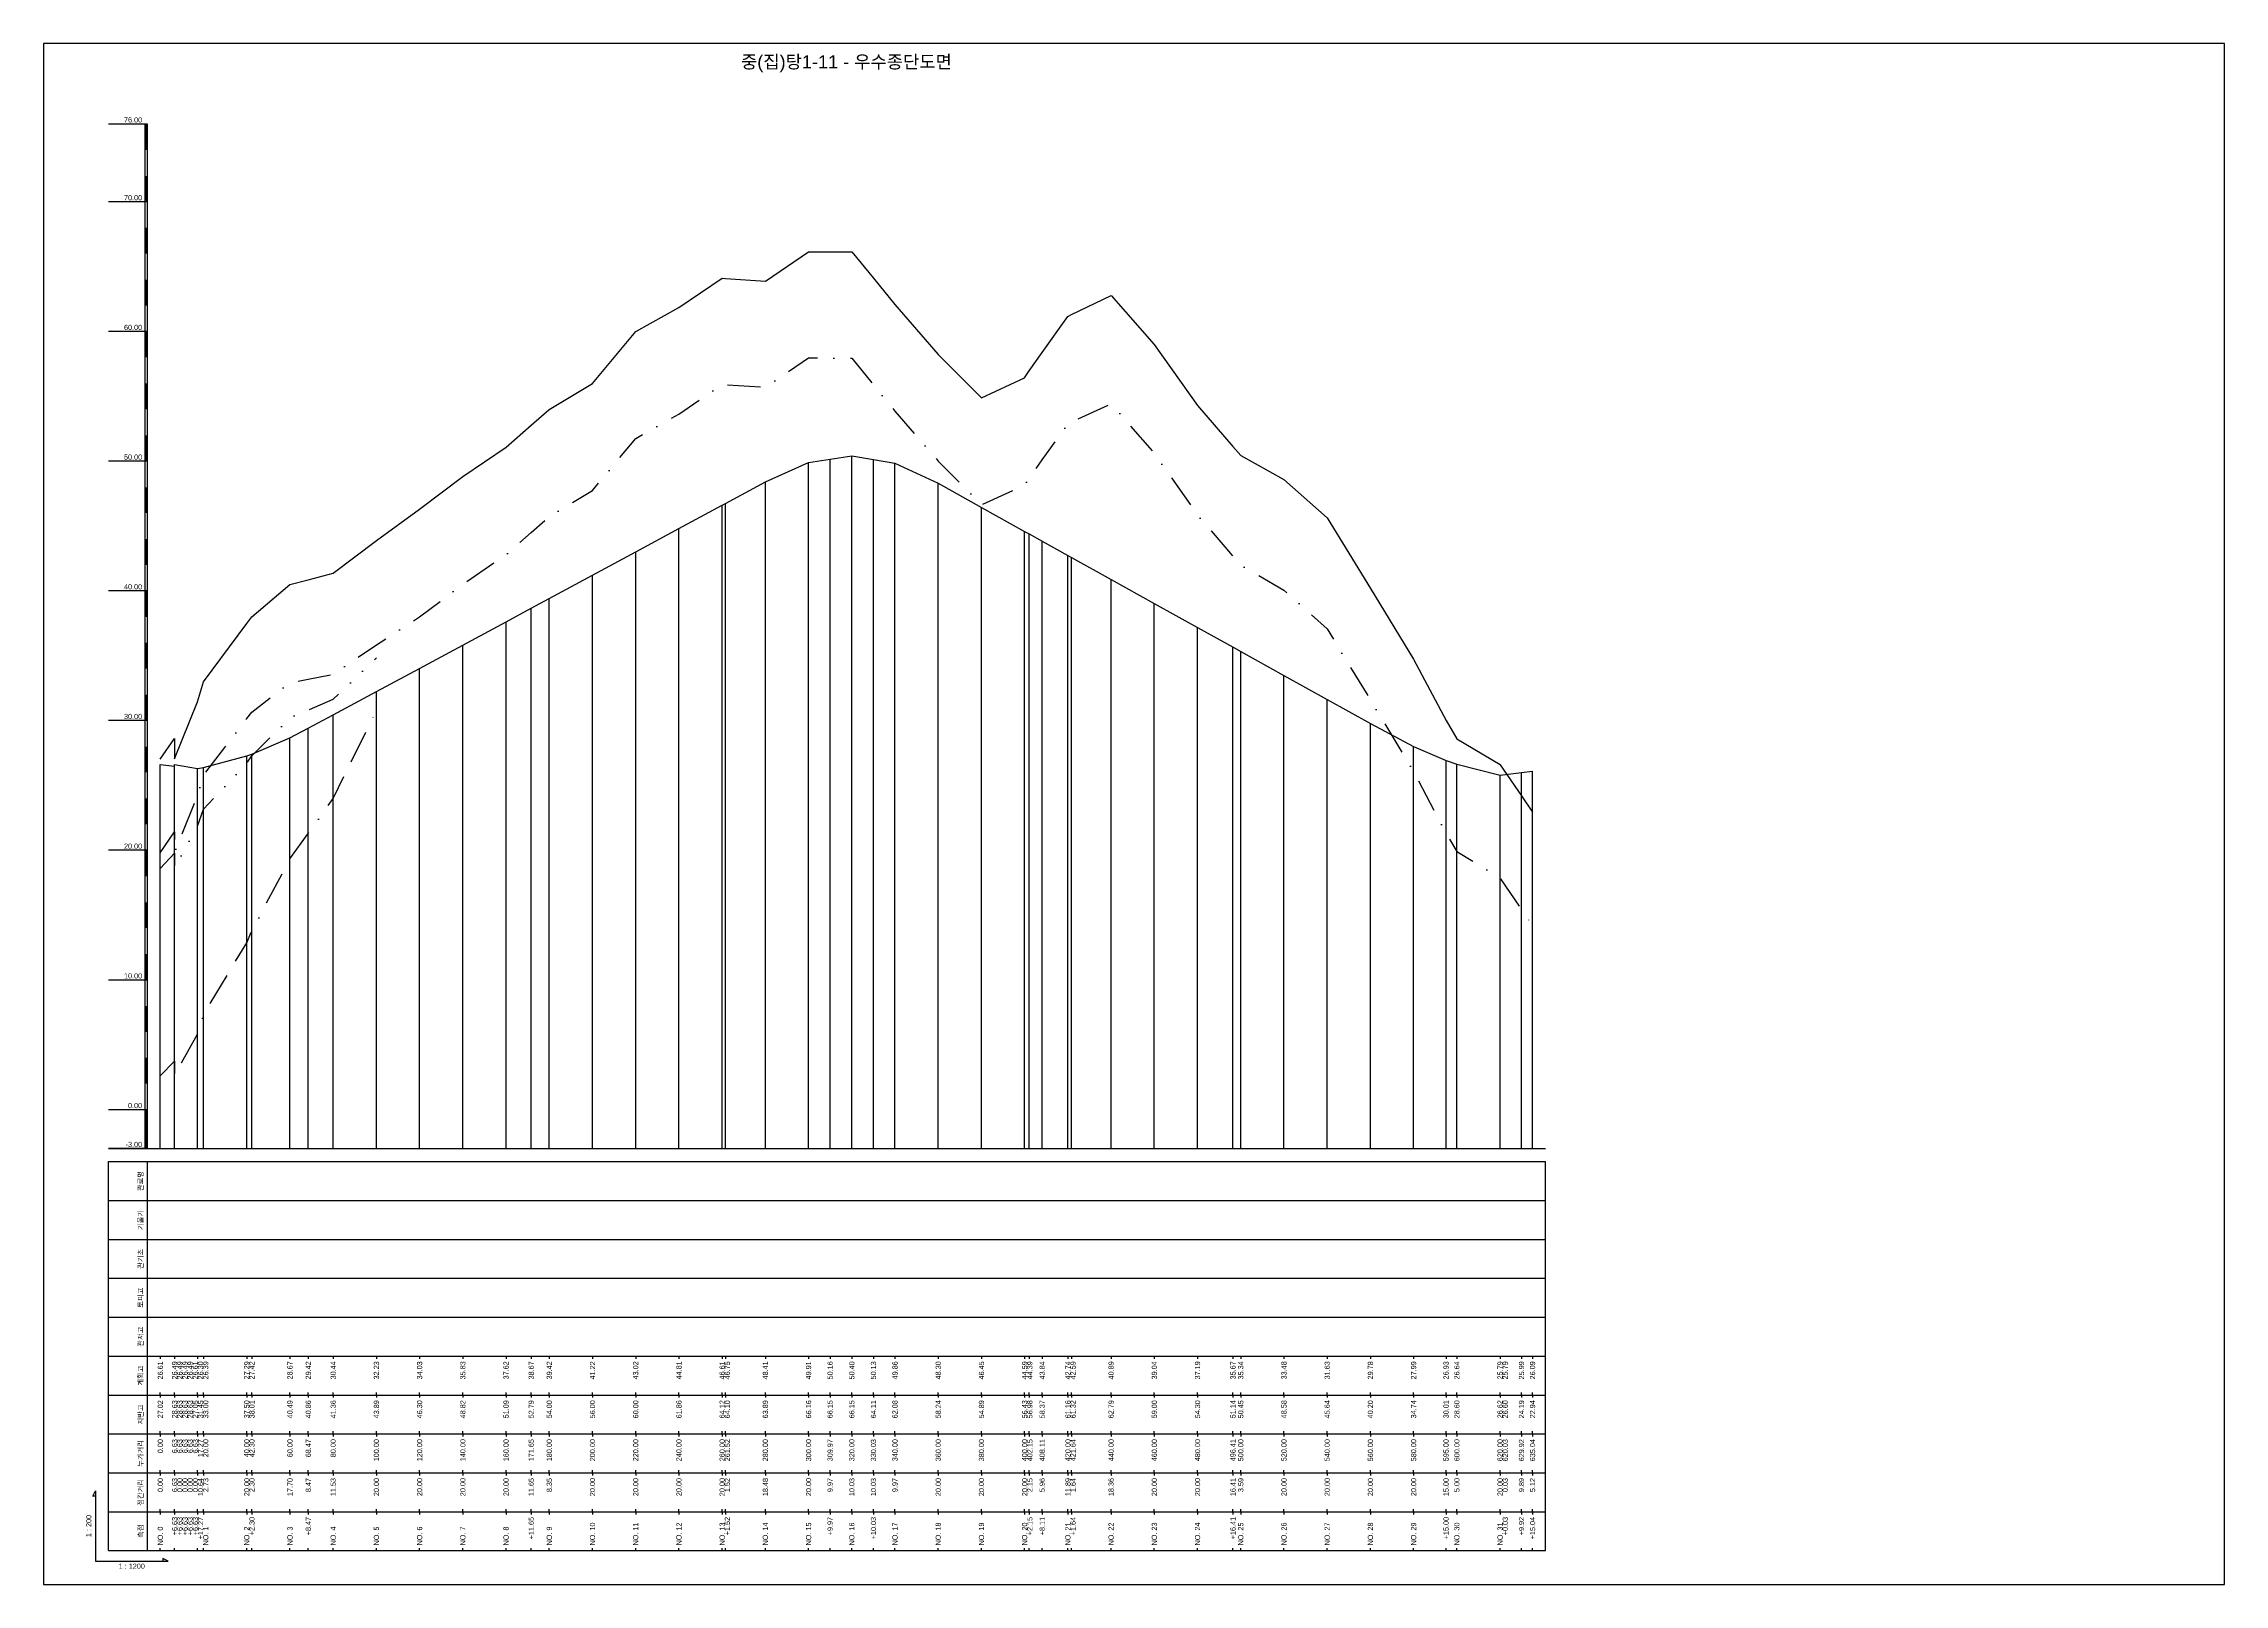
# Model space of a CAD drawing. Header units: millimetres. Extents: x -7351 to 135086, y 1419 to 5643.
# Drawn here: x 20735 to 21576, y 1419 to 2013 of the extents above; entities that cross this region are included whole.
import ezdxf
from ezdxf.enums import TextEntityAlignment as Align

# ---------------------------------------------------------------- set-up
doc = ezdxf.new("R2010")
doc.units = ezdxf.units.MM
for name, pattern in [('BORDER', [44.45, 12.7, -6.35, 12.7, -6.35, 0, -6.35]), ('DASHDOT', [25.4, 12.7, -6.35, 0, -6.35]), ('DIVIDE', [31.75, 12.7, -6.35, 0, -6.35, 0, -6.35])]:
    doc.linetypes.add(name, pattern=pattern)
for name, color, linetype in [('KZ_종단_계획선', 1, 'Continuous'), ('KZ_종단_노선명', 7, 'Continuous'), ('KZ_종단_도각', 7, 'Continuous'), ('KZ_종단_수직선', 7, 'Continuous'), ('KZ_종단_암선1', 56, 'DASHDOT'), ('KZ_종단_암선2', 4, 'DIVIDE'), ('KZ_종단_암선3', 6, 'BORDER'), ('KZ_종단_지반선', 3, 'Continuous'), ('KZ_종단_테이블문자', 7, 'Continuous'), ('KZ_종단_테이블선', 7, 'Continuous'), ('KZ_종단_폴대', 7, 'Continuous')]:
    doc.layers.add(name, color=color, linetype=linetype)
doc.styles.get("Standard").update_dxf_attribs({"font": 'arial.ttf'})

msp = doc.modelspace()

# ---------------------------------------------------------------- linework, layer by layer
at = {"layer": 'KZ_종단_계획선'}
msp.add_lwpolyline([(20780.36, 1735.09), (20785.88, 1734.5), (20785.88, 1734.5), (20785.88, 1734.5), (20785.88, 1734.5), (20785.88, 1735.09), (20794.75, 1733.54), (20797.03, 1733.97), (20813.69, 1738.49), (20815.61, 1739.16), (20830.36, 1745.4), (20837.42, 1749.14), (20847.03, 1754.22), (20863.69, 1763.21), (20880.36, 1772.19), (20897.03, 1781.18), (20913.69, 1790.16), (20923.4, 1795.4), (20930.36, 1799.15), (20947.03, 1808.13), (20963.69, 1817.12), (20980.36, 1826.1), (20997.03, 1835.09), (20998.29, 1835.77), (21013.69, 1844.07), (21030.36, 1851.59), (21038.66, 1852.82), (21047.03, 1854.06), (21055.39, 1852.68), (21063.69, 1851.31), (21080.36, 1843.52), (21097.03, 1834.26), (21113.69, 1825.01), (21115.48, 1824.01), (21120.45, 1821.25), (21130.36, 1815.75), (21131.72, 1814.99), (21147.03, 1806.49), (21163.69, 1797.23), (21180.36, 1787.97), (21194.04, 1780.37), (21197.03, 1778.71), (21213.69, 1769.46), (21230.36, 1760.2), (21247.03, 1750.94), (21263.69, 1742), (21276.19, 1736.7), (21280.36, 1735.24), (21297.03, 1730.99), (21297.05, 1730.99), (21305.29, 1731.99), (21309.56, 1732.51)], dxfattribs=at)
at = {"layer": 'KZ_종단_도각'}
msp.add_lwpolyline([(20735.36, 1419.04), (21576.36, 1419.04), (21576.36, 2013.04), (20735.36, 2013.04)], close=True, dxfattribs=at)
at = {"layer": 'KZ_종단_수직선'}
for p, q in [((21030.36, 1587.04), (21030.36, 1851.59)), ((21038.67, 1587.04), (21038.67, 1852.82)), ((21047.03, 1587.04), (21047.03, 1854.06)), ((21055.38, 1587.04), (21055.38, 1852.68)), ((21063.69, 1587.04), (21063.69, 1851.31)), ((21013.69, 1587.04), (21013.69, 1844.07)), ((21080.36, 1587.04), (21080.36, 1843.52)), ((20997.03, 1587.04), (20997.03, 1835.09)), ((20998.29, 1587.04), (20998.29, 1835.77)), ((21097.03, 1587.04), (21097.03, 1834.26)), ((20980.36, 1587.04), (20980.36, 1826.1)), ((21113.69, 1587.04), (21113.69, 1825.01)), ((20963.69, 1587.04), (20963.69, 1817.12)), ((21115.48, 1587.04), (21115.48, 1824.01)), ((21120.45, 1587.04), (21120.45, 1821.25)), ((21130.36, 1587.04), (21130.36, 1815.75)), ((21131.73, 1587.04), (21131.73, 1814.99)), ((20947.03, 1587.04), (20947.03, 1808.13)), ((21147.03, 1587.04), (21147.03, 1806.49)), ((20923.4, 1587.04), (20923.4, 1795.4)), ((20930.36, 1587.04), (20930.36, 1799.15)), ((21163.69, 1587.04), (21163.69, 1797.23)), ((20913.69, 1587.04), (20913.69, 1790.16)), ((21180.36, 1587.04), (21180.36, 1787.97)), ((20897.03, 1587.04), (20897.03, 1781.18)), ((21194.03, 1587.04), (21194.03, 1780.37)), ((21197.03, 1587.04), (21197.03, 1778.71)), ((20880.36, 1587.04), (20880.36, 1772.19)), ((21213.69, 1587.04), (21213.69, 1769.46)), ((20863.69, 1587.04), (20863.69, 1763.21)), ((21230.36, 1587.04), (21230.36, 1760.2)), ((20847.03, 1587.04), (20847.03, 1754.22)), ((21247.03, 1587.04), (21247.03, 1750.94)), ((20830.36, 1587.04), (20830.36, 1745.4)), ((20837.42, 1587.04), (20837.42, 1749.14)), ((21263.69, 1587.04), (21263.69, 1742)), ((20780.36, 1587.04), (20780.36, 1735.09)), ((20785.88, 1587.04), (20785.88, 1735.09)), ((20785.88, 1587.04), (20785.88, 1734.5)), ((20785.88, 1587.04), (20785.88, 1734.5)), ((20785.88, 1587.04), (20785.88, 1734.5)), ((20785.88, 1587.04), (20785.88, 1734.5)), ((20794.75, 1587.04), (20794.75, 1733.54)), ((20797.03, 1587.04), (20797.03, 1733.97)), ((20813.69, 1587.04), (20813.69, 1738.49)), ((20815.61, 1587.04), (20815.61, 1739.16)), ((21276.19, 1587.04), (21276.19, 1736.7)), ((21280.36, 1587.04), (21280.36, 1735.24)), ((21309.56, 1587.04), (21309.56, 1732.51)), ((21297.03, 1587.04), (21297.03, 1730.99)), ((21297.05, 1587.04), (21297.05, 1730.99)), ((21305.29, 1587.04), (21305.29, 1731.99))]:
    msp.add_line(p, q, dxfattribs=at)
at = {"layer": 'KZ_종단_암선1', "flags": 128}
msp.add_lwpolyline([(20780.36, 1701.05), (20785.88, 1709.14), (20785.88, 1709.14), (20785.88, 1709.14), (20785.88, 1709.14), (20785.88, 1701.21), (20794.75, 1723.31), (20797.03, 1730.99), (20813.69, 1752.87), (20815.61, 1755.3), (20830.36, 1766.71), (20837.42, 1768.06), (20847.03, 1769.89), (20863.69, 1781.27), (20880.36, 1792.01), (20897.03, 1804.63), (20913.69, 1816.06), (20923.4, 1824.58), (20930.36, 1830.68), (20947.03, 1840.76), (20963.69, 1860.84), (20980.36, 1870.23), (20997.03, 1881.59), (20998.29, 1881.51), (21013.69, 1880.54), (21030.36, 1891.89), (21038.67, 1891.82), (21047.03, 1891.75), (21055.38, 1881.5), (21063.69, 1871.32), (21080.36, 1852.09), (21097.03, 1835.28), (21113.69, 1842.9), (21115.48, 1845.61), (21120.45, 1852.53), (21130.36, 1866.35), (21131.73, 1867.12), (21147.03, 1874.27), (21163.69, 1855.1), (21180.36, 1831.36), (21194.03, 1815.41), (21197.03, 1811.93), (21213.69, 1802.35), (21230.36, 1787.41), (21247.03, 1759.96), (21263.69, 1732.46), (21276.19, 1708.66), (21280.36, 1701.52), (21297.03, 1691.39), (21297.05, 1691.31), (21305.29, 1679.15), (21309.56, 1672.85)], dxfattribs=at)
at = {"layer": 'KZ_종단_암선2', "flags": 128}
msp.add_lwpolyline([(20780.36, 1695.05), (20785.88, 1700.89), (20785.88, 1700.89), (20785.88, 1700.89), (20785.88, 1700.89), (20785.88, 1695.21), (20794.75, 1711.37), (20797.03, 1717.86), (20813.69, 1735.58), (20815.61, 1738.44), (20830.36, 1753.11), (20837.42, 1756.16), (20847.03, 1760.31), (20863.69, 1776.21)], dxfattribs=at)
at = {"layer": 'KZ_종단_암선3', "flags": 128}
msp.add_lwpolyline([(20780.36, 1615.08), (20785.88, 1620.75), (20785.88, 1620.75), (20785.88, 1620.75), (20785.88, 1620.75), (20785.88, 1615.2), (20794.75, 1631.28), (20797.03, 1638.75), (20813.69, 1666.43), (20815.61, 1670.99), (20830.36, 1698.69), (20837.42, 1708.56), (20847.03, 1722), (20863.69, 1755.98)], dxfattribs=at)
at = {"layer": 'KZ_종단_지반선', "flags": 128}
msp.add_lwpolyline([(20780.36, 1737.15), (20785.88, 1745.19), (20785.88, 1745.19), (20785.88, 1745.19), (20785.88, 1745.19), (20785.88, 1737.3), (20794.75, 1759.31), (20797.03, 1767.04), (20813.69, 1789.54), (20815.61, 1792.11), (20830.36, 1804.49), (20837.42, 1806.33), (20847.03, 1808.83), (20863.69, 1821.48), (20880.36, 1833.52), (20897.03, 1846.14), (20913.69, 1857.49), (20923.4, 1865.97), (20930.36, 1872.04), (20947.03, 1882.04), (20963.69, 1902.04), (20980.36, 1911.35), (20997.03, 1922.63), (20998.29, 1922.55), (21013.69, 1921.5), (21030.36, 1932.82), (21038.67, 1932.81), (21047.03, 1932.79), (21055.38, 1922.58), (21063.69, 1912.43), (21080.36, 1893.25), (21097.03, 1876.49), (21113.69, 1884.2), (21115.48, 1886.93), (21120.45, 1893.91), (21130.36, 1907.84), (21131.73, 1908.63), (21147.03, 1915.98), (21163.69, 1897.04), (21180.36, 1873.52), (21194.03, 1857.75), (21197.03, 1854.31), (21213.69, 1844.96), (21230.36, 1830.24), (21247.03, 1803.02), (21263.69, 1775.74), (21276.19, 1752.11), (21280.36, 1745.02), (21297.03, 1735.12), (21297.05, 1735.04), (21305.29, 1722.99), (21309.56, 1716.75)], dxfattribs=at)
at = {"layer": 'KZ_종단_테이블선'}
for p, q in [((20760.36, 1587.04), (21314.56, 1587.04)), ((20760.36, 1567.04), (20760.36, 1582.04)), ((20760.36, 1582.04), (21314.56, 1582.04)), ((20775.36, 1567.04), (20775.36, 1582.04)), ((21314.56, 1567.04), (21314.56, 1582.04)), ((20760.36, 1552.04), (20760.36, 1567.04)), ((20760.36, 1567.04), (21314.56, 1567.04)), ((20775.36, 1552.04), (20775.36, 1567.04)), ((21314.56, 1552.04), (21314.56, 1567.04)), ((20760.36, 1537.04), (20760.36, 1552.04)), ((20760.36, 1552.04), (21314.56, 1552.04)), ((20775.36, 1537.04), (20775.36, 1552.04)), ((21314.56, 1537.04), (21314.56, 1552.04)), ((20760.36, 1522.04), (20760.36, 1537.04)), ((20760.36, 1537.04), (21314.56, 1537.04)), ((20775.36, 1522.04), (20775.36, 1537.04)), ((21314.56, 1522.04), (21314.56, 1537.04)), ((20760.36, 1507.04), (20760.36, 1522.04)), ((20760.36, 1522.04), (21314.56, 1522.04)), ((20775.36, 1507.04), (20775.36, 1522.04)), ((21314.56, 1507.04), (21314.56, 1522.04)), ((20760.36, 1492.04), (20760.36, 1507.04)), ((20760.36, 1507.04), (21314.56, 1507.04)), ((20775.36, 1492.04), (20775.36, 1507.04)), ((20780.36, 1507.04), (20780.36, 1506.04)), ((20785.88, 1507.04), (20785.88, 1506.04)), ((20785.88, 1507.04), (20785.88, 1506.04)), ((20785.88, 1507.04), (20785.88, 1506.04)), ((20785.88, 1507.04), (20785.88, 1506.04)), ((20785.88, 1507.04), (20785.88, 1506.04)), ((20794.75, 1507.04), (20794.75, 1506.04)), ((20797.03, 1507.04), (20797.03, 1506.04)), ((20813.69, 1507.04), (20813.69, 1506.04)), ((20815.61, 1507.04), (20815.61, 1506.04)), ((20830.36, 1507.04), (20830.36, 1506.04)), ((20837.42, 1507.04), (20837.42, 1506.04)), ((20847.03, 1507.04), (20847.03, 1506.04)), ((20863.69, 1507.04), (20863.69, 1506.04)), ((20880.36, 1507.04), (20880.36, 1506.04)), ((20897.03, 1507.04), (20897.03, 1506.04)), ((20913.69, 1507.04), (20913.69, 1506.04)), ((20923.4, 1507.04), (20923.4, 1506.04)), ((20930.36, 1507.04), (20930.36, 1506.04)), ((20947.03, 1507.04), (20947.03, 1506.04)), ((20963.69, 1507.04), (20963.69, 1506.04)), ((20980.36, 1507.04), (20980.36, 1506.04)), ((20997.03, 1507.04), (20997.03, 1506.04)), ((20998.29, 1507.04), (20998.29, 1506.04)), ((21013.69, 1507.04), (21013.69, 1506.04)), ((21030.36, 1507.04), (21030.36, 1506.04)), ((21038.67, 1507.04), (21038.67, 1506.04)), ((21047.03, 1507.04), (21047.03, 1506.04)), ((21055.38, 1507.04), (21055.38, 1506.04)), ((21063.69, 1507.04), (21063.69, 1506.04)), ((21080.36, 1507.04), (21080.36, 1506.04)), ((21097.03, 1507.04), (21097.03, 1506.04)), ((21113.69, 1507.04), (21113.69, 1506.04)), ((21115.48, 1507.04), (21115.48, 1506.04)), ((21120.45, 1507.04), (21120.45, 1506.04)), ((21130.36, 1507.04), (21130.36, 1506.04)), ((21131.73, 1507.04), (21131.73, 1506.04)), ((21147.03, 1507.04), (21147.03, 1506.04)), ((21163.69, 1507.04), (21163.69, 1506.04)), ((21180.36, 1507.04), (21180.36, 1506.04)), ((21194.03, 1507.04), (21194.03, 1506.04)), ((21197.03, 1507.04), (21197.03, 1506.04)), ((21213.69, 1507.04), (21213.69, 1506.04)), ((21230.36, 1507.04), (21230.36, 1506.04)), ((21247.03, 1507.04), (21247.03, 1506.04)), ((21263.69, 1507.04), (21263.69, 1506.04)), ((21276.19, 1507.04), (21276.19, 1506.04)), ((21280.36, 1507.04), (21280.36, 1506.04)), ((21297.03, 1507.04), (21297.03, 1506.04)), ((21297.05, 1507.04), (21297.05, 1506.04)), ((21305.29, 1507.04), (21305.29, 1506.04)), ((21309.56, 1507.04), (21309.56, 1506.04)), ((21314.56, 1492.04), (21314.56, 1507.04)), ((20760.36, 1477.04), (20760.36, 1492.04)), ((20760.36, 1492.04), (21314.56, 1492.04)), ((20775.36, 1477.04), (20775.36, 1492.04)), ((20780.36, 1492.04), (20780.36, 1493.04)), ((20780.36, 1492.04), (20780.36, 1491.04)), ((20785.88, 1492.04), (20785.88, 1493.04)), ((20785.88, 1492.04), (20785.88, 1493.04)), ((20785.88, 1492.04), (20785.88, 1493.04)), ((20785.88, 1492.04), (20785.88, 1493.04)), ((20785.88, 1492.04), (20785.88, 1493.04)), ((20785.88, 1492.04), (20785.88, 1491.04)), ((20785.88, 1492.04), (20785.88, 1491.04)), ((20785.88, 1492.04), (20785.88, 1491.04)), ((20785.88, 1492.04), (20785.88, 1491.04)), ((20785.88, 1492.04), (20785.88, 1491.04)), ((20794.75, 1492.04), (20794.75, 1493.04)), ((20794.75, 1492.04), (20794.75, 1491.04)), ((20797.03, 1492.04), (20797.03, 1493.04)), ((20797.03, 1492.04), (20797.03, 1491.04)), ((20813.69, 1492.04), (20813.69, 1493.04)), ((20813.69, 1492.04), (20813.69, 1491.04)), ((20815.61, 1492.04), (20815.61, 1493.04)), ((20815.61, 1492.04), (20815.61, 1491.04)), ((20830.36, 1492.04), (20830.36, 1493.04)), ((20830.36, 1492.04), (20830.36, 1491.04)), ((20837.42, 1492.04), (20837.42, 1493.04)), ((20837.42, 1492.04), (20837.42, 1491.04)), ((20847.03, 1492.04), (20847.03, 1493.04)), ((20847.03, 1492.04), (20847.03, 1491.04)), ((20863.69, 1492.04), (20863.69, 1493.04)), ((20863.69, 1492.04), (20863.69, 1491.04)), ((20880.36, 1492.04), (20880.36, 1493.04)), ((20880.36, 1492.04), (20880.36, 1491.04)), ((20897.03, 1492.04), (20897.03, 1493.04)), ((20897.03, 1492.04), (20897.03, 1491.04)), ((20913.69, 1492.04), (20913.69, 1493.04)), ((20913.69, 1492.04), (20913.69, 1491.04)), ((20923.4, 1492.04), (20923.4, 1493.04)), ((20923.4, 1492.04), (20923.4, 1491.04)), ((20930.36, 1492.04), (20930.36, 1493.04)), ((20930.36, 1492.04), (20930.36, 1491.04)), ((20947.03, 1492.04), (20947.03, 1493.04)), ((20947.03, 1492.04), (20947.03, 1491.04)), ((20963.69, 1492.04), (20963.69, 1493.04)), ((20963.69, 1492.04), (20963.69, 1491.04)), ((20980.36, 1492.04), (20980.36, 1493.04)), ((20980.36, 1492.04), (20980.36, 1491.04)), ((20997.03, 1492.04), (20997.03, 1493.04)), ((20997.03, 1492.04), (20997.03, 1491.04)), ((20998.29, 1492.04), (20998.29, 1493.04)), ((20998.29, 1492.04), (20998.29, 1491.04)), ((21013.69, 1492.04), (21013.69, 1493.04)), ((21013.69, 1492.04), (21013.69, 1491.04)), ((21030.36, 1492.04), (21030.36, 1493.04)), ((21030.36, 1492.04), (21030.36, 1491.04)), ((21038.67, 1492.04), (21038.67, 1493.04)), ((21038.67, 1492.04), (21038.67, 1491.04)), ((21047.03, 1492.04), (21047.03, 1493.04)), ((21047.03, 1492.04), (21047.03, 1491.04)), ((21055.38, 1492.04), (21055.38, 1493.04)), ((21055.38, 1492.04), (21055.38, 1491.04)), ((21063.69, 1492.04), (21063.69, 1493.04)), ((21063.69, 1492.04), (21063.69, 1491.04)), ((21080.36, 1492.04), (21080.36, 1493.04)), ((21080.36, 1492.04), (21080.36, 1491.04)), ((21097.03, 1492.04), (21097.03, 1493.04)), ((21097.03, 1492.04), (21097.03, 1491.04)), ((21113.69, 1492.04), (21113.69, 1493.04)), ((21113.69, 1492.04), (21113.69, 1491.04)), ((21115.48, 1492.04), (21115.48, 1493.04)), ((21115.48, 1492.04), (21115.48, 1491.04)), ((21120.45, 1492.04), (21120.45, 1493.04)), ((21120.45, 1492.04), (21120.45, 1491.04)), ((21130.36, 1492.04), (21130.36, 1493.04)), ((21130.36, 1492.04), (21130.36, 1491.04)), ((21131.73, 1492.04), (21131.73, 1493.04)), ((21131.73, 1492.04), (21131.73, 1491.04)), ((21147.03, 1492.04), (21147.03, 1493.04)), ((21147.03, 1492.04), (21147.03, 1491.04)), ((21163.69, 1492.04), (21163.69, 1493.04)), ((21163.69, 1492.04), (21163.69, 1491.04)), ((21180.36, 1492.04), (21180.36, 1493.04)), ((21180.36, 1492.04), (21180.36, 1491.04)), ((21194.03, 1492.04), (21194.03, 1493.04)), ((21194.03, 1492.04), (21194.03, 1491.04)), ((21197.03, 1492.04), (21197.03, 1493.04)), ((21197.03, 1492.04), (21197.03, 1491.04)), ((21213.69, 1492.04), (21213.69, 1493.04)), ((21213.69, 1492.04), (21213.69, 1491.04)), ((21230.36, 1492.04), (21230.36, 1493.04)), ((21230.36, 1492.04), (21230.36, 1491.04)), ((21247.03, 1492.04), (21247.03, 1493.04)), ((21247.03, 1492.04), (21247.03, 1491.04)), ((21263.69, 1492.04), (21263.69, 1493.04)), ((21263.69, 1492.04), (21263.69, 1491.04)), ((21276.19, 1492.04), (21276.19, 1493.04)), ((21276.19, 1492.04), (21276.19, 1491.04)), ((21280.36, 1492.04), (21280.36, 1493.04)), ((21280.36, 1492.04), (21280.36, 1491.04)), ((21297.03, 1492.04), (21297.03, 1493.04)), ((21297.03, 1492.04), (21297.03, 1491.04)), ((21297.05, 1492.04), (21297.05, 1493.04)), ((21297.05, 1492.04), (21297.05, 1491.04)), ((21305.29, 1492.04), (21305.29, 1493.04)), ((21305.29, 1492.04), (21305.29, 1491.04)), ((21309.56, 1492.04), (21309.56, 1493.04)), ((21309.56, 1492.04), (21309.56, 1491.04)), ((21314.56, 1477.04), (21314.56, 1492.04)), ((20760.36, 1462.04), (20760.36, 1477.04)), ((20760.36, 1477.04), (21314.56, 1477.04)), ((20775.36, 1462.04), (20775.36, 1477.04)), ((20780.36, 1477.04), (20780.36, 1478.04)), ((20780.36, 1477.04), (20780.36, 1476.04)), ((20785.88, 1477.04), (20785.88, 1478.04)), ((20785.88, 1477.04), (20785.88, 1478.04)), ((20785.88, 1477.04), (20785.88, 1478.04)), ((20785.88, 1477.04), (20785.88, 1478.04)), ((20785.88, 1477.04), (20785.88, 1478.04)), ((20785.88, 1477.04), (20785.88, 1476.04)), ((20785.88, 1477.04), (20785.88, 1476.04)), ((20785.88, 1477.04), (20785.88, 1476.04)), ((20785.88, 1477.04), (20785.88, 1476.04)), ((20785.88, 1477.04), (20785.88, 1476.04)), ((20794.75, 1477.04), (20794.75, 1478.04)), ((20794.75, 1477.04), (20794.75, 1476.04)), ((20797.03, 1477.04), (20797.03, 1478.04)), ((20797.03, 1477.04), (20797.03, 1476.04)), ((20813.69, 1477.04), (20813.69, 1478.04)), ((20813.69, 1477.04), (20813.69, 1476.04)), ((20815.61, 1477.04), (20815.61, 1478.04)), ((20815.61, 1477.04), (20815.61, 1476.04)), ((20830.36, 1477.04), (20830.36, 1478.04)), ((20830.36, 1477.04), (20830.36, 1476.04)), ((20837.42, 1477.04), (20837.42, 1478.04)), ((20837.42, 1477.04), (20837.42, 1476.04)), ((20847.03, 1477.04), (20847.03, 1478.04)), ((20847.03, 1477.04), (20847.03, 1476.04)), ((20863.69, 1477.04), (20863.69, 1478.04)), ((20863.69, 1477.04), (20863.69, 1476.04)), ((20880.36, 1477.04), (20880.36, 1478.04)), ((20880.36, 1477.04), (20880.36, 1476.04)), ((20897.03, 1477.04), (20897.03, 1478.04)), ((20897.03, 1477.04), (20897.03, 1476.04)), ((20913.69, 1477.04), (20913.69, 1478.04)), ((20913.69, 1477.04), (20913.69, 1476.04)), ((20923.4, 1477.04), (20923.4, 1478.04)), ((20923.4, 1477.04), (20923.4, 1476.04)), ((20930.36, 1477.04), (20930.36, 1478.04)), ((20930.36, 1477.04), (20930.36, 1476.04)), ((20947.03, 1477.04), (20947.03, 1478.04)), ((20947.03, 1477.04), (20947.03, 1476.04)), ((20963.69, 1477.04), (20963.69, 1478.04)), ((20963.69, 1477.04), (20963.69, 1476.04)), ((20980.36, 1477.04), (20980.36, 1478.04)), ((20980.36, 1477.04), (20980.36, 1476.04)), ((20997.03, 1477.04), (20997.03, 1478.04)), ((20997.03, 1477.04), (20997.03, 1476.04)), ((20998.29, 1477.04), (20998.29, 1478.04)), ((20998.29, 1477.04), (20998.29, 1476.04)), ((21013.69, 1477.04), (21013.69, 1478.04)), ((21013.69, 1477.04), (21013.69, 1476.04)), ((21030.36, 1477.04), (21030.36, 1478.04)), ((21030.36, 1477.04), (21030.36, 1476.04)), ((21038.67, 1477.04), (21038.67, 1478.04)), ((21038.67, 1477.04), (21038.67, 1476.04)), ((21047.03, 1477.04), (21047.03, 1478.04)), ((21047.03, 1477.04), (21047.03, 1476.04)), ((21055.38, 1477.04), (21055.38, 1478.04)), ((21055.38, 1477.04), (21055.38, 1476.04)), ((21063.69, 1477.04), (21063.69, 1478.04)), ((21063.69, 1477.04), (21063.69, 1476.04)), ((21080.36, 1477.04), (21080.36, 1478.04)), ((21080.36, 1477.04), (21080.36, 1476.04)), ((21097.03, 1477.04), (21097.03, 1478.04)), ((21097.03, 1477.04), (21097.03, 1476.04)), ((21113.69, 1477.04), (21113.69, 1478.04)), ((21113.69, 1477.04), (21113.69, 1476.04)), ((21115.48, 1477.04), (21115.48, 1478.04)), ((21115.48, 1477.04), (21115.48, 1476.04)), ((21120.45, 1477.04), (21120.45, 1478.04)), ((21120.45, 1477.04), (21120.45, 1476.04)), ((21130.36, 1477.04), (21130.36, 1478.04)), ((21130.36, 1477.04), (21130.36, 1476.04)), ((21131.73, 1477.04), (21131.73, 1478.04)), ((21131.73, 1477.04), (21131.73, 1476.04)), ((21147.03, 1477.04), (21147.03, 1478.04)), ((21147.03, 1477.04), (21147.03, 1476.04)), ((21163.69, 1477.04), (21163.69, 1478.04)), ((21163.69, 1477.04), (21163.69, 1476.04)), ((21180.36, 1477.04), (21180.36, 1478.04)), ((21180.36, 1477.04), (21180.36, 1476.04)), ((21194.03, 1477.04), (21194.03, 1478.04)), ((21194.03, 1477.04), (21194.03, 1476.04)), ((21197.03, 1477.04), (21197.03, 1478.04)), ((21197.03, 1477.04), (21197.03, 1476.04)), ((21213.69, 1477.04), (21213.69, 1478.04)), ((21213.69, 1477.04), (21213.69, 1476.04)), ((21230.36, 1477.04), (21230.36, 1478.04)), ((21230.36, 1477.04), (21230.36, 1476.04)), ((21247.03, 1477.04), (21247.03, 1478.04)), ((21247.03, 1477.04), (21247.03, 1476.04)), ((21263.69, 1477.04), (21263.69, 1478.04)), ((21263.69, 1477.04), (21263.69, 1476.04)), ((21276.19, 1477.04), (21276.19, 1478.04)), ((21276.19, 1477.04), (21276.19, 1476.04)), ((21280.36, 1477.04), (21280.36, 1478.04)), ((21280.36, 1477.04), (21280.36, 1476.04)), ((21297.03, 1477.04), (21297.03, 1478.04)), ((21297.03, 1477.04), (21297.03, 1476.04)), ((21297.05, 1477.04), (21297.05, 1478.04)), ((21297.05, 1477.04), (21297.05, 1476.04)), ((21305.29, 1477.04), (21305.29, 1478.04)), ((21305.29, 1477.04), (21305.29, 1476.04)), ((21309.56, 1477.04), (21309.56, 1478.04)), ((21309.56, 1477.04), (21309.56, 1476.04)), ((21314.56, 1462.04), (21314.56, 1477.04)), ((20760.36, 1447.04), (20760.36, 1462.04)), ((20760.36, 1462.04), (21314.56, 1462.04)), ((20775.36, 1447.04), (20775.36, 1462.04)), ((20780.36, 1462.04), (20780.36, 1463.04)), ((20780.36, 1462.04), (20780.36, 1461.04)), ((20785.88, 1462.04), (20785.88, 1463.04)), ((20785.88, 1462.04), (20785.88, 1463.04)), ((20785.88, 1462.04), (20785.88, 1463.04)), ((20785.88, 1462.04), (20785.88, 1463.04)), ((20785.88, 1462.04), (20785.88, 1463.04)), ((20785.88, 1462.04), (20785.88, 1461.04)), ((20785.88, 1462.04), (20785.88, 1461.04)), ((20785.88, 1462.04), (20785.88, 1461.04)), ((20785.88, 1462.04), (20785.88, 1461.04)), ((20785.88, 1462.04), (20785.88, 1461.04)), ((20794.75, 1462.04), (20794.75, 1463.04)), ((20794.75, 1462.04), (20794.75, 1461.04)), ((20797.03, 1462.04), (20797.03, 1463.04)), ((20797.03, 1462.04), (20797.03, 1461.04)), ((20813.69, 1462.04), (20813.69, 1463.04)), ((20813.69, 1462.04), (20813.69, 1461.04)), ((20815.61, 1462.04), (20815.61, 1463.04)), ((20815.61, 1462.04), (20815.61, 1461.04)), ((20830.36, 1462.04), (20830.36, 1463.04)), ((20830.36, 1462.04), (20830.36, 1461.04)), ((20837.42, 1462.04), (20837.42, 1463.04)), ((20837.42, 1462.04), (20837.42, 1461.04)), ((20847.03, 1462.04), (20847.03, 1463.04)), ((20847.03, 1462.04), (20847.03, 1461.04)), ((20863.69, 1462.04), (20863.69, 1463.04)), ((20863.69, 1462.04), (20863.69, 1461.04)), ((20880.36, 1462.04), (20880.36, 1463.04)), ((20880.36, 1462.04), (20880.36, 1461.04)), ((20897.03, 1462.04), (20897.03, 1463.04)), ((20897.03, 1462.04), (20897.03, 1461.04)), ((20913.69, 1462.04), (20913.69, 1463.04)), ((20913.69, 1462.04), (20913.69, 1461.04)), ((20923.4, 1462.04), (20923.4, 1463.04)), ((20923.4, 1462.04), (20923.4, 1461.04)), ((20930.36, 1462.04), (20930.36, 1463.04)), ((20930.36, 1462.04), (20930.36, 1461.04)), ((20947.03, 1462.04), (20947.03, 1463.04)), ((20947.03, 1462.04), (20947.03, 1461.04)), ((20963.69, 1462.04), (20963.69, 1463.04)), ((20963.69, 1462.04), (20963.69, 1461.04)), ((20980.36, 1462.04), (20980.36, 1463.04)), ((20980.36, 1462.04), (20980.36, 1461.04)), ((20997.03, 1462.04), (20997.03, 1463.04)), ((20997.03, 1462.04), (20997.03, 1461.04)), ((20998.29, 1462.04), (20998.29, 1463.04)), ((20998.29, 1462.04), (20998.29, 1461.04)), ((21013.69, 1462.04), (21013.69, 1463.04)), ((21013.69, 1462.04), (21013.69, 1461.04)), ((21030.36, 1462.04), (21030.36, 1463.04)), ((21030.36, 1462.04), (21030.36, 1461.04)), ((21038.67, 1462.04), (21038.67, 1463.04)), ((21038.67, 1462.04), (21038.67, 1461.04)), ((21047.03, 1462.04), (21047.03, 1463.04)), ((21047.03, 1462.04), (21047.03, 1461.04)), ((21055.38, 1462.04), (21055.38, 1463.04)), ((21055.38, 1462.04), (21055.38, 1461.04)), ((21063.69, 1462.04), (21063.69, 1463.04)), ((21063.69, 1462.04), (21063.69, 1461.04)), ((21080.36, 1462.04), (21080.36, 1463.04)), ((21080.36, 1462.04), (21080.36, 1461.04)), ((21097.03, 1462.04), (21097.03, 1463.04)), ((21097.03, 1462.04), (21097.03, 1461.04)), ((21113.69, 1462.04), (21113.69, 1463.04)), ((21113.69, 1462.04), (21113.69, 1461.04)), ((21115.48, 1462.04), (21115.48, 1463.04)), ((21115.48, 1462.04), (21115.48, 1461.04)), ((21120.45, 1462.04), (21120.45, 1463.04)), ((21120.45, 1462.04), (21120.45, 1461.04)), ((21130.36, 1462.04), (21130.36, 1463.04)), ((21130.36, 1462.04), (21130.36, 1461.04)), ((21131.73, 1462.04), (21131.73, 1463.04)), ((21131.73, 1462.04), (21131.73, 1461.04)), ((21147.03, 1462.04), (21147.03, 1463.04)), ((21147.03, 1462.04), (21147.03, 1461.04)), ((21163.69, 1462.04), (21163.69, 1463.04)), ((21163.69, 1462.04), (21163.69, 1461.04)), ((21180.36, 1462.04), (21180.36, 1463.04)), ((21180.36, 1462.04), (21180.36, 1461.04)), ((21194.03, 1462.04), (21194.03, 1463.04)), ((21194.03, 1462.04), (21194.03, 1461.04)), ((21197.03, 1462.04), (21197.03, 1463.04)), ((21197.03, 1462.04), (21197.03, 1461.04)), ((21213.69, 1462.04), (21213.69, 1463.04)), ((21213.69, 1462.04), (21213.69, 1461.04)), ((21230.36, 1462.04), (21230.36, 1463.04)), ((21230.36, 1462.04), (21230.36, 1461.04)), ((21247.03, 1462.04), (21247.03, 1463.04)), ((21247.03, 1462.04), (21247.03, 1461.04)), ((21263.69, 1462.04), (21263.69, 1463.04)), ((21263.69, 1462.04), (21263.69, 1461.04)), ((21276.19, 1462.04), (21276.19, 1463.04)), ((21276.19, 1462.04), (21276.19, 1461.04)), ((21280.36, 1462.04), (21280.36, 1463.04)), ((21280.36, 1462.04), (21280.36, 1461.04)), ((21297.03, 1462.04), (21297.03, 1463.04)), ((21297.03, 1462.04), (21297.03, 1461.04)), ((21297.05, 1462.04), (21297.05, 1463.04)), ((21297.05, 1462.04), (21297.05, 1461.04)), ((21305.29, 1462.04), (21305.29, 1463.04)), ((21305.29, 1462.04), (21305.29, 1461.04)), ((21309.56, 1462.04), (21309.56, 1463.04)), ((21309.56, 1462.04), (21309.56, 1461.04)), ((21314.56, 1447.04), (21314.56, 1462.04)), ((20760.36, 1432.04), (20760.36, 1447.04)), ((20760.36, 1447.04), (21314.56, 1447.04)), ((20775.36, 1432.04), (20775.36, 1447.04)), ((20780.36, 1447.04), (20780.36, 1448.04)), ((20780.36, 1447.04), (20780.36, 1446.04)), ((20785.88, 1447.04), (20785.88, 1448.04)), ((20785.88, 1447.04), (20785.88, 1448.04)), ((20785.88, 1447.04), (20785.88, 1448.04)), ((20785.88, 1447.04), (20785.88, 1448.04)), ((20785.88, 1447.04), (20785.88, 1448.04)), ((20785.88, 1447.04), (20785.88, 1446.04)), ((20785.88, 1447.04), (20785.88, 1446.04)), ((20785.88, 1447.04), (20785.88, 1446.04)), ((20785.88, 1447.04), (20785.88, 1446.04)), ((20785.88, 1447.04), (20785.88, 1446.04)), ((20794.75, 1447.04), (20794.75, 1448.04)), ((20794.75, 1447.04), (20794.75, 1446.04)), ((20797.03, 1447.04), (20797.03, 1448.04)), ((20797.03, 1447.04), (20797.03, 1446.04)), ((20813.69, 1447.04), (20813.69, 1448.04)), ((20813.69, 1447.04), (20813.69, 1446.04)), ((20815.61, 1447.04), (20815.61, 1448.04)), ((20815.61, 1447.04), (20815.61, 1446.04)), ((20830.36, 1447.04), (20830.36, 1448.04)), ((20830.36, 1447.04), (20830.36, 1446.04)), ((20837.42, 1447.04), (20837.42, 1448.04)), ((20837.42, 1447.04), (20837.42, 1446.04)), ((20847.03, 1447.04), (20847.03, 1448.04)), ((20847.03, 1447.04), (20847.03, 1446.04)), ((20863.69, 1447.04), (20863.69, 1448.04)), ((20863.69, 1447.04), (20863.69, 1446.04)), ((20880.36, 1447.04), (20880.36, 1448.04)), ((20880.36, 1447.04), (20880.36, 1446.04)), ((20897.03, 1447.04), (20897.03, 1448.04)), ((20897.03, 1447.04), (20897.03, 1446.04)), ((20913.69, 1447.04), (20913.69, 1448.04)), ((20913.69, 1447.04), (20913.69, 1446.04)), ((20923.4, 1447.04), (20923.4, 1448.04)), ((20923.4, 1447.04), (20923.4, 1446.04)), ((20930.36, 1447.04), (20930.36, 1448.04)), ((20930.36, 1447.04), (20930.36, 1446.04)), ((20947.03, 1447.04), (20947.03, 1448.04)), ((20947.03, 1447.04), (20947.03, 1446.04)), ((20963.69, 1447.04), (20963.69, 1448.04)), ((20963.69, 1447.04), (20963.69, 1446.04)), ((20980.36, 1447.04), (20980.36, 1448.04)), ((20980.36, 1447.04), (20980.36, 1446.04)), ((20997.03, 1447.04), (20997.03, 1448.04)), ((20997.03, 1447.04), (20997.03, 1446.04)), ((20998.29, 1447.04), (20998.29, 1448.04)), ((20998.29, 1447.04), (20998.29, 1446.04)), ((21013.69, 1447.04), (21013.69, 1448.04)), ((21013.69, 1447.04), (21013.69, 1446.04)), ((21030.36, 1447.04), (21030.36, 1448.04)), ((21030.36, 1447.04), (21030.36, 1446.04)), ((21038.67, 1447.04), (21038.67, 1448.04)), ((21038.67, 1447.04), (21038.67, 1446.04)), ((21047.03, 1447.04), (21047.03, 1448.04)), ((21047.03, 1447.04), (21047.03, 1446.04)), ((21055.38, 1447.04), (21055.38, 1448.04)), ((21055.38, 1447.04), (21055.38, 1446.04)), ((21063.69, 1447.04), (21063.69, 1448.04)), ((21063.69, 1447.04), (21063.69, 1446.04)), ((21080.36, 1447.04), (21080.36, 1448.04)), ((21080.36, 1447.04), (21080.36, 1446.04)), ((21097.03, 1447.04), (21097.03, 1448.04)), ((21097.03, 1447.04), (21097.03, 1446.04)), ((21113.69, 1447.04), (21113.69, 1448.04)), ((21113.69, 1447.04), (21113.69, 1446.04)), ((21115.48, 1447.04), (21115.48, 1448.04)), ((21115.48, 1447.04), (21115.48, 1446.04)), ((21120.45, 1447.04), (21120.45, 1448.04)), ((21120.45, 1447.04), (21120.45, 1446.04)), ((21130.36, 1447.04), (21130.36, 1448.04)), ((21130.36, 1447.04), (21130.36, 1446.04)), ((21131.73, 1447.04), (21131.73, 1448.04)), ((21131.73, 1447.04), (21131.73, 1446.04)), ((21147.03, 1447.04), (21147.03, 1448.04)), ((21147.03, 1447.04), (21147.03, 1446.04)), ((21163.69, 1447.04), (21163.69, 1448.04)), ((21163.69, 1447.04), (21163.69, 1446.04)), ((21180.36, 1447.04), (21180.36, 1448.04)), ((21180.36, 1447.04), (21180.36, 1446.04)), ((21194.03, 1447.04), (21194.03, 1448.04)), ((21194.03, 1447.04), (21194.03, 1446.04)), ((21197.03, 1447.04), (21197.03, 1448.04)), ((21197.03, 1447.04), (21197.03, 1446.04)), ((21213.69, 1447.04), (21213.69, 1448.04)), ((21213.69, 1447.04), (21213.69, 1446.04)), ((21230.36, 1447.04), (21230.36, 1448.04)), ((21230.36, 1447.04), (21230.36, 1446.04)), ((21247.03, 1447.04), (21247.03, 1448.04)), ((21247.03, 1447.04), (21247.03, 1446.04)), ((21263.69, 1447.04), (21263.69, 1448.04)), ((21263.69, 1447.04), (21263.69, 1446.04)), ((21276.19, 1447.04), (21276.19, 1448.04)), ((21276.19, 1447.04), (21276.19, 1446.04)), ((21280.36, 1447.04), (21280.36, 1448.04)), ((21280.36, 1447.04), (21280.36, 1446.04)), ((21297.03, 1447.04), (21297.03, 1448.04)), ((21297.03, 1447.04), (21297.03, 1446.04)), ((21297.05, 1447.04), (21297.05, 1448.04)), ((21297.05, 1447.04), (21297.05, 1446.04)), ((21305.29, 1447.04), (21305.29, 1448.04)), ((21305.29, 1447.04), (21305.29, 1446.04)), ((21309.56, 1447.04), (21309.56, 1448.04)), ((21309.56, 1447.04), (21309.56, 1446.04)), ((21314.56, 1432.04), (21314.56, 1447.04)), ((20760.36, 1432.04), (21314.56, 1432.04)), ((20780.36, 1432.04), (20780.36, 1433.04)), ((20785.88, 1432.04), (20785.88, 1433.04)), ((20785.88, 1432.04), (20785.88, 1433.04)), ((20785.88, 1432.04), (20785.88, 1433.04)), ((20785.88, 1432.04), (20785.88, 1433.04)), ((20785.88, 1432.04), (20785.88, 1433.04)), ((20794.75, 1432.04), (20794.75, 1433.04)), ((20797.03, 1432.04), (20797.03, 1433.04)), ((20813.69, 1432.04), (20813.69, 1433.04)), ((20815.61, 1432.04), (20815.61, 1433.04)), ((20830.36, 1432.04), (20830.36, 1433.04)), ((20837.42, 1432.04), (20837.42, 1433.04)), ((20847.03, 1432.04), (20847.03, 1433.04)), ((20863.69, 1432.04), (20863.69, 1433.04)), ((20880.36, 1432.04), (20880.36, 1433.04)), ((20897.03, 1432.04), (20897.03, 1433.04)), ((20913.69, 1432.04), (20913.69, 1433.04)), ((20923.4, 1432.04), (20923.4, 1433.04)), ((20930.36, 1432.04), (20930.36, 1433.04)), ((20947.03, 1432.04), (20947.03, 1433.04)), ((20963.69, 1432.04), (20963.69, 1433.04)), ((20980.36, 1432.04), (20980.36, 1433.04)), ((20997.03, 1432.04), (20997.03, 1433.04)), ((20998.29, 1432.04), (20998.29, 1433.04)), ((21013.69, 1432.04), (21013.69, 1433.04)), ((21030.36, 1432.04), (21030.36, 1433.04)), ((21038.67, 1432.04), (21038.67, 1433.04)), ((21047.03, 1432.04), (21047.03, 1433.04)), ((21055.38, 1432.04), (21055.38, 1433.04)), ((21063.69, 1432.04), (21063.69, 1433.04)), ((21080.36, 1432.04), (21080.36, 1433.04)), ((21097.03, 1432.04), (21097.03, 1433.04)), ((21113.69, 1432.04), (21113.69, 1433.04)), ((21115.48, 1432.04), (21115.48, 1433.04)), ((21120.45, 1432.04), (21120.45, 1433.04)), ((21130.36, 1432.04), (21130.36, 1433.04)), ((21131.73, 1432.04), (21131.73, 1433.04)), ((21147.03, 1432.04), (21147.03, 1433.04)), ((21163.69, 1432.04), (21163.69, 1433.04)), ((21180.36, 1432.04), (21180.36, 1433.04)), ((21194.03, 1432.04), (21194.03, 1433.04)), ((21197.03, 1432.04), (21197.03, 1433.04)), ((21213.69, 1432.04), (21213.69, 1433.04)), ((21230.36, 1432.04), (21230.36, 1433.04)), ((21247.03, 1432.04), (21247.03, 1433.04)), ((21263.69, 1432.04), (21263.69, 1433.04)), ((21276.19, 1432.04), (21276.19, 1433.04)), ((21280.36, 1432.04), (21280.36, 1433.04)), ((21297.03, 1432.04), (21297.03, 1433.04)), ((21297.05, 1432.04), (21297.05, 1433.04)), ((21305.29, 1432.04), (21305.29, 1433.04)), ((21309.56, 1432.04), (21309.56, 1433.04))]:
    msp.add_line(p, q, dxfattribs=at)
msp.add_lwpolyline([(20755.36, 1453.04), (20754.36, 1453.04), (20755.36, 1455.04), (20755.36, 1428.04), (20783.36, 1428.04), (20781.36, 1429.04), (20781.36, 1428.04)], dxfattribs=at)
at = {"layer": 'KZ_종단_폴대'}
for p, q in [((20775.36, 1982.04), (20760.36, 1982.04)), ((20775.36, 1952.04), (20760.36, 1952.04)), ((20775.36, 1902.04), (20760.36, 1902.04)), ((20775.36, 1852.04), (20760.36, 1852.04)), ((20775.36, 1802.04), (20760.36, 1802.04)), ((20775.36, 1752.04), (20760.36, 1752.04)), ((20775.36, 1702.04), (20760.36, 1702.04)), ((20775.36, 1652.04), (20760.36, 1652.04)), ((20775.36, 1602.04), (20760.36, 1602.04)), ((20775.36, 1587.04), (20760.36, 1587.04))]:
    msp.add_line(p, q, dxfattribs=at)
for points in [[(20774.86, 1972.04, 1, 1, 0), (20774.86, 1982.04, 1, 1, 0)], [(20774.86, 1952.04, 1, 1, 0), (20774.86, 1962.04, 1, 1, 0)], [(20774.86, 1932.04, 1, 1, 0), (20774.86, 1942.04, 1, 1, 0)], [(20774.86, 1912.04, 1, 1, 0), (20774.86, 1922.04, 1, 1, 0)], [(20774.86, 1892.04, 1, 1, 0), (20774.86, 1902.04, 1, 1, 0)], [(20774.86, 1872.04, 1, 1, 0), (20774.86, 1882.04, 1, 1, 0)], [(20774.86, 1852.04, 1, 1, 0), (20774.86, 1862.04, 1, 1, 0)], [(20774.86, 1832.04, 1, 1, 0), (20774.86, 1842.04, 1, 1, 0)], [(20774.86, 1812.04, 1, 1, 0), (20774.86, 1822.04, 1, 1, 0)], [(20774.86, 1792.04, 1, 1, 0), (20774.86, 1802.04, 1, 1, 0)], [(20774.86, 1772.04, 1, 1, 0), (20774.86, 1782.04, 1, 1, 0)], [(20774.86, 1752.04, 1, 1, 0), (20774.86, 1762.04, 1, 1, 0)], [(20774.86, 1732.04, 1, 1, 0), (20774.86, 1742.04, 1, 1, 0)], [(20774.86, 1712.04, 1, 1, 0), (20774.86, 1722.04, 1, 1, 0)], [(20774.86, 1692.04, 1, 1, 0), (20774.86, 1702.04, 1, 1, 0)], [(20774.86, 1672.04, 1, 1, 0), (20774.86, 1682.04, 1, 1, 0)], [(20774.86, 1652.04, 1, 1, 0), (20774.86, 1662.04, 1, 1, 0)], [(20774.86, 1632.04, 1, 1, 0), (20774.86, 1642.04, 1, 1, 0)], [(20774.86, 1612.04, 1, 1, 0), (20774.86, 1622.04, 1, 1, 0)], [(20774.86, 1587.04, 1, 1, 0), (20774.86, 1602.04, 1, 1, 0)]]:
    msp.add_lwpolyline(points, format="xyseb", dxfattribs=at)
msp.add_lwpolyline([(20775.36, 1587.04), (20775.36, 1982.04), (20774.36, 1982.04), (20774.36, 1587.04), (20775.36, 1587.04)], dxfattribs=at)

# ---------------------------------------------------------------- texts
at = {"layer": 'KZ_종단_노선명'}
msp.add_text('중(집)탕1-11 - 우수종단도면', height=5, dxfattribs=at).set_placement((21044.96, 2002.04), align=Align.BOTTOM_CENTER)
at = {"layer": 'KZ_종단_테이블문자'}
for s, p in [('26.61', (20780.36, 1505.04)), ('26.49', (20785.88, 1505.04)), ('26.49', (20787.88, 1505.04)), ('26.49', (20789.88, 1505.04)), ('26.49', (20791.88, 1505.04)), ('26.61', (20793.88, 1505.04)), ('26.30', (20795.88, 1505.04)), ('26.39', (20797.88, 1505.04)), ('27.29', (20813.69, 1505.04)), ('27.42', (20815.69, 1505.04)), ('28.67', (20830.36, 1505.04)), ('29.42', (20837.42, 1505.04)), ('30.44', (20847.03, 1505.04)), ('32.23', (20863.69, 1505.04)), ('34.03', (20880.36, 1505.04)), ('35.83', (20897.03, 1505.04)), ('37.62', (20913.69, 1505.04)), ('38.67', (20923.4, 1505.04)), ('39.42', (20930.36, 1505.04)), ('41.22', (20947.03, 1505.04)), ('43.02', (20963.69, 1505.04)), ('44.81', (20980.36, 1505.04)), ('46.61', (20997.03, 1505.04)), ('46.75', (20999.03, 1505.04)), ('48.41', (21013.69, 1505.04)), ('49.91', (21030.36, 1505.04)), ('50.16', (21038.67, 1505.04)), ('50.40', (21047.03, 1505.04)), ('50.13', (21055.38, 1505.04)), ('49.86', (21063.69, 1505.04)), ('48.30', (21080.36, 1505.04)), ('46.45', (21097.03, 1505.04)), ('44.59', (21113.69, 1505.04)), ('44.39', (21115.69, 1505.04)), ('43.84', (21120.45, 1505.04)), ('42.74', (21130.36, 1505.04)), ('42.59', (21132.36, 1505.04)), ('40.89', (21147.03, 1505.04)), ('39.04', (21163.69, 1505.04)), ('37.19', (21180.36, 1505.04)), ('35.67', (21194.03, 1505.04)), ('35.34', (21197.03, 1505.04)), ('33.48', (21213.69, 1505.04)), ('31.63', (21230.36, 1505.04)), ('29.78', (21247.03, 1505.04)), ('27.99', (21263.69, 1505.04)), ('26.93', (21276.19, 1505.04)), ('26.64', (21280.36, 1505.04)), ('25.79', (21297.03, 1505.04)), ('25.79', (21299.03, 1505.04)), ('25.99', (21305.29, 1505.04)), ('26.09', (21309.56, 1505.04)), ('27.02', (20780.36, 1490.04)), ('28.63', (20785.88, 1490.04)), ('28.63', (20787.88, 1490.04)), ('28.63', (20789.88, 1490.04)), ('28.63', (20791.88, 1490.04)), ('27.05', (20793.88, 1490.04)), ('31.45', (20795.88, 1490.04)), ('33.00', (20797.88, 1490.04)), ('37.50', (20813.69, 1490.04)), ('38.01', (20815.69, 1490.04)), ('40.49', (20830.36, 1490.04)), ('40.86', (20837.42, 1490.04)), ('41.36', (20847.03, 1490.04)), ('43.89', (20863.69, 1490.04)), ('46.30', (20880.36, 1490.04)), ('48.82', (20897.03, 1490.04)), ('51.09', (20913.69, 1490.04)), ('52.79', (20923.4, 1490.04)), ('54.00', (20930.36, 1490.04)), ('56.00', (20947.03, 1490.04)), ('60.00', (20963.69, 1490.04)), ('61.86', (20980.36, 1490.04)), ('64.12', (20997.03, 1490.04)), ('64.10', (20999.03, 1490.04)), ('63.89', (21013.69, 1490.04)), ('66.16', (21030.36, 1490.04)), ('66.15', (21038.67, 1490.04)), ('66.15', (21047.03, 1490.04)), ('64.11', (21055.38, 1490.04)), ('62.08', (21063.69, 1490.04)), ('58.24', (21080.36, 1490.04)), ('54.89', (21097.03, 1490.04)), ('56.43', (21113.69, 1490.04)), ('56.98', (21115.69, 1490.04)), ('58.37', (21120.45, 1490.04)), ('61.16', (21130.36, 1490.04)), ('61.32', (21132.36, 1490.04)), ('62.79', (21147.03, 1490.04)), ('59.00', (21163.69, 1490.04)), ('54.30', (21180.36, 1490.04)), ('51.14', (21194.03, 1490.04)), ('50.45', (21197.03, 1490.04)), ('48.58', (21213.69, 1490.04)), ('45.64', (21230.36, 1490.04)), ('40.20', (21247.03, 1490.04)), ('34.74', (21263.69, 1490.04)), ('30.01', (21276.19, 1490.04)), ('28.60', (21280.36, 1490.04)), ('26.62', (21297.03, 1490.04)), ('26.60', (21299.03, 1490.04)), ('24.19', (21305.29, 1490.04)), ('22.94', (21309.56, 1490.04)), ('0.00', (20780.36, 1475.04)), ('6.63', (20785.88, 1475.04)), ('6.63', (20787.88, 1475.04)), ('6.63', (20789.88, 1475.04)), ('6.63', (20791.88, 1475.04)), ('6.63', (20793.88, 1475.04)), ('17.27', (20795.88, 1475.04)), ('20.00', (20797.88, 1475.04)), ('40.00', (20813.69, 1475.04)), ('42.30', (20815.69, 1475.04)), ('60.00', (20830.36, 1475.04)), ('68.47', (20837.42, 1475.04)), ('80.00', (20847.03, 1475.04)), ('100.00', (20863.69, 1475.04)), ('120.00', (20880.36, 1475.04)), ('140.00', (20897.03, 1475.04)), ('160.00', (20913.69, 1475.04)), ('171.65', (20923.4, 1475.04)), ('180.00', (20930.36, 1475.04)), ('200.00', (20947.03, 1475.04)), ('220.00', (20963.69, 1475.04)), ('240.00', (20980.36, 1475.04)), ('260.00', (20997.03, 1475.04)), ('261.52', (20999.03, 1475.04)), ('280.00', (21013.69, 1475.04)), ('300.00', (21030.36, 1475.04)), ('309.97', (21038.67, 1475.04)), ('320.00', (21047.03, 1475.04)), ('330.03', (21055.38, 1475.04)), ('340.00', (21063.69, 1475.04)), ('360.00', (21080.36, 1475.04)), ('380.00', (21097.03, 1475.04)), ('400.00', (21113.69, 1475.04)), ('402.15', (21115.69, 1475.04)), ('408.11', (21120.45, 1475.04)), ('420.00', (21130.36, 1475.04)), ('421.64', (21132.36, 1475.04)), ('440.00', (21147.03, 1475.04)), ('460.00', (21163.69, 1475.04)), ('480.00', (21180.36, 1475.04)), ('496.41', (21194.03, 1475.04)), ('500.00', (21197.03, 1475.04)), ('520.00', (21213.69, 1475.04)), ('540.00', (21230.36, 1475.04)), ('560.00', (21247.03, 1475.04)), ('580.00', (21263.69, 1475.04)), ('595.00', (21276.19, 1475.04)), ('600.00', (21280.36, 1475.04)), ('620.00', (21297.03, 1475.04)), ('620.03', (21299.03, 1475.04)), ('629.92', (21305.29, 1475.04)), ('635.04', (21309.56, 1475.04)), ('0.00', (20780.36, 1460.04)), ('6.63', (20785.88, 1460.04)), ('0.00', (20787.88, 1460.04)), ('0.00', (20789.88, 1460.04)), ('0.00', (20791.88, 1460.04)), ('0.00', (20793.88, 1460.04)), ('10.64', (20795.88, 1460.04)), ('2.73', (20797.88, 1460.04)), ('20.00', (20813.69, 1460.04)), ('2.30', (20815.69, 1460.04)), ('17.70', (20830.36, 1460.04)), ('8.47', (20837.42, 1460.04)), ('11.53', (20847.03, 1460.04)), ('20.00', (20863.69, 1460.04)), ('20.00', (20880.36, 1460.04)), ('20.00', (20897.03, 1460.04)), ('20.00', (20913.69, 1460.04)), ('11.65', (20923.4, 1460.04)), ('8.35', (20930.36, 1460.04)), ('20.00', (20947.03, 1460.04)), ('20.00', (20963.69, 1460.04)), ('20.00', (20980.36, 1460.04)), ('20.00', (20997.03, 1460.04)), ('1.52', (20999.03, 1460.04)), ('18.48', (21013.69, 1460.04)), ('20.00', (21030.36, 1460.04)), ('9.97', (21038.67, 1460.04)), ('10.03', (21047.03, 1460.04)), ('10.03', (21055.38, 1460.04)), ('9.97', (21063.69, 1460.04)), ('20.00', (21080.36, 1460.04)), ('20.00', (21097.03, 1460.04)), ('20.00', (21113.69, 1460.04)), ('2.15', (21115.69, 1460.04)), ('5.96', (21120.45, 1460.04)), ('11.89', (21130.36, 1460.04)), ('1.64', (21132.36, 1460.04)), ('18.36', (21147.03, 1460.04)), ('20.00', (21163.69, 1460.04)), ('20.00', (21180.36, 1460.04)), ('16.41', (21194.03, 1460.04)), ('3.59', (21197.03, 1460.04)), ('20.00', (21213.69, 1460.04)), ('20.00', (21230.36, 1460.04)), ('20.00', (21247.03, 1460.04)), ('20.00', (21263.69, 1460.04)), ('15.00', (21276.19, 1460.04)), ('5.00', (21280.36, 1460.04)), ('20.00', (21297.03, 1460.04)), ('0.03', (21299.03, 1460.04)), ('9.89', (21305.29, 1460.04)), ('5.12', (21309.56, 1460.04)), ('+6.63', (20785.88, 1445.04)), ('+6.63', (20787.88, 1445.04)), ('+6.63', (20789.88, 1445.04)), ('+6.63', (20791.88, 1445.04)), ('+6.63', (20793.88, 1445.04)), ('+17.27', (20795.88, 1445.04)), ('+2.30', (20815.69, 1445.04)), ('+8.47', (20837.42, 1445.04)), ('+11.65', (20923.4, 1445.04)), ('+1.52', (20999.03, 1445.04)), ('+9.97', (21038.67, 1445.04)), ('+10.03', (21055.38, 1445.04)), ('+2.15', (21115.69, 1445.04)), ('+8.11', (21120.45, 1445.04)), ('+1.64', (21132.36, 1445.04)), ('+16.41', (21194.03, 1445.04)), ('+15.00', (21276.19, 1445.04)), ('+0.03', (21299.03, 1445.04)), ('+9.92', (21305.29, 1445.04)), ('+15.04', (21309.56, 1445.04))]:
    msp.add_text(s, height=2, rotation=90, dxfattribs=at).set_placement(p, align=Align.MIDDLE_RIGHT)
for s, p in [('NO. 0', (20780.36, 1434.04)), ('NO. 1', (20797.88, 1434.04)), ('NO. 2', (20813.69, 1434.04)), ('NO. 3', (20830.36, 1434.04)), ('NO. 4', (20847.03, 1434.04)), ('NO. 5', (20863.69, 1434.04)), ('NO. 6', (20880.36, 1434.04)), ('NO. 7', (20897.03, 1434.04)), ('NO. 8', (20913.69, 1434.04)), ('NO. 9', (20930.36, 1434.04)), ('NO. 10', (20947.03, 1434.04)), ('NO. 11', (20963.69, 1434.04)), ('NO. 12', (20980.36, 1434.04)), ('NO. 13', (20997.03, 1434.04)), ('NO. 14', (21013.69, 1434.04)), ('NO. 15', (21030.36, 1434.04)), ('NO. 16', (21047.03, 1434.04)), ('NO. 17', (21063.69, 1434.04)), ('NO. 18', (21080.36, 1434.04)), ('NO. 19', (21097.03, 1434.04)), ('NO. 20', (21113.69, 1434.04)), ('NO. 21', (21130.36, 1434.04)), ('NO. 22', (21147.03, 1434.04)), ('NO. 23', (21163.69, 1434.04)), ('NO. 24', (21180.36, 1434.04)), ('NO. 25', (21197.03, 1434.04)), ('NO. 26', (21213.69, 1434.04)), ('NO. 27', (21230.36, 1434.04)), ('NO. 28', (21247.03, 1434.04)), ('NO. 29', (21263.69, 1434.04)), ('NO. 30', (21280.36, 1434.04)), ('NO. 31', (21297.03, 1434.04))]:
    msp.add_text(s, height=2, rotation=90, dxfattribs=at).set_placement(p, align=Align.MIDDLE_LEFT)
at = {"layer": 'KZ_종단_테이블선'}
for s, p in [('관로명', (20774.36, 1574.54)), ('기울기', (20774.36, 1559.54)), ('관기초', (20774.36, 1544.54)), ('토피고', (20774.36, 1529.54)), ('관저고', (20774.36, 1514.54)), ('계획고', (20774.36, 1499.54)), ('지반고', (20774.36, 1484.54)), ('누가거리', (20774.36, 1469.54)), ('점간거리', (20774.36, 1454.54)), ('1 : 200', (20754.36, 1441.54)), ('측점', (20774.36, 1439.54))]:
    msp.add_text(s, height=2, rotation=90, dxfattribs=at).set_placement(p, align=Align.BOTTOM_CENTER)
msp.add_text('1 : 1200', height=2, dxfattribs=at).set_placement((20769.36, 1427.04), align=Align.TOP_CENTER)
at = {"layer": 'KZ_종단_폴대'}
for s, p in [('76.00', (20773.36, 1982.04)), ('70.00', (20773.36, 1952.04)), ('60.00', (20773.36, 1902.04)), ('50.00', (20773.36, 1852.04)), ('40.00', (20773.36, 1802.04)), ('30.00', (20773.36, 1752.04)), ('20.00', (20773.36, 1702.04)), ('10.00', (20773.36, 1652.04)), ('0.00', (20773.36, 1602.04)), ('-3.00', (20773.36, 1587.04))]:
    msp.add_text(s, height=2, dxfattribs=at).set_placement(p, align=Align.BOTTOM_RIGHT)

doc.saveas('drawing.dxf')
